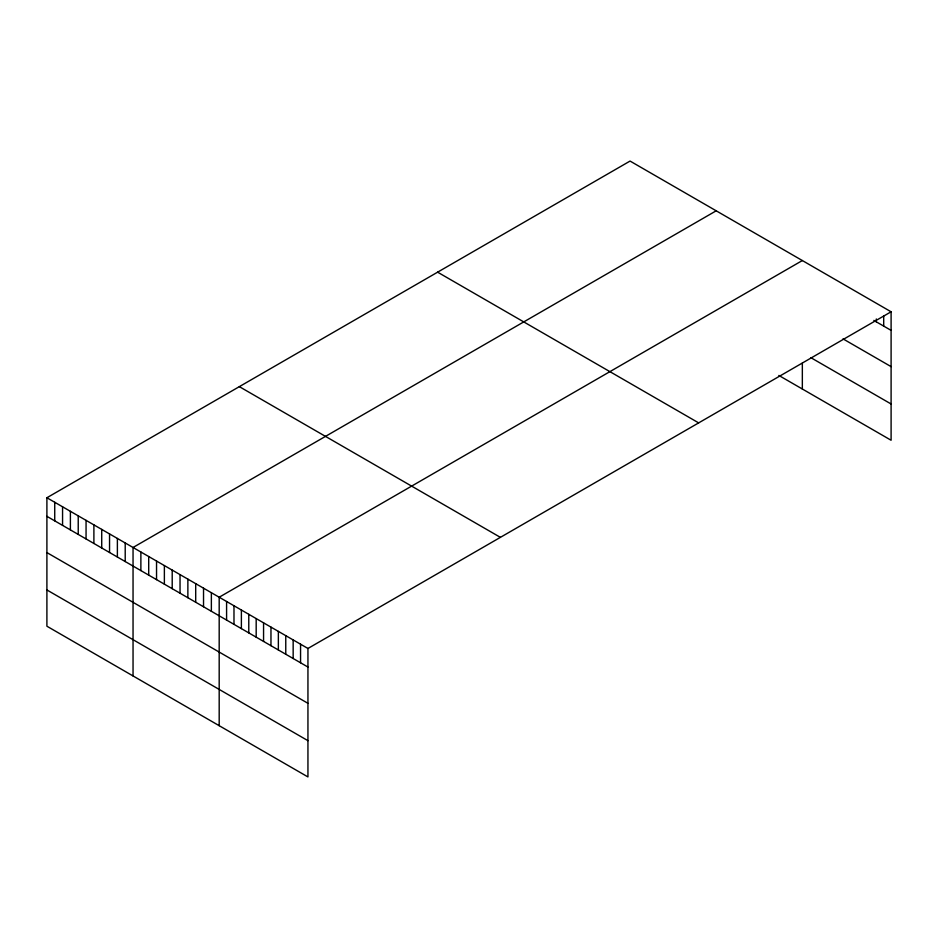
<?xml version="1.0" encoding="UTF-8"?>
<svg xmlns="http://www.w3.org/2000/svg" width="938" height="938" viewBox="0 0 938 938"><rect width="100%" height="100%" fill="white"/><g stroke="black" fill="none" stroke-linecap="round" stroke-linejoin="round"><path stroke-width="1.41" d="M46.9 497.75L307.945 648.463L307.945 776.934L46.9 626.209L46.9 497.75L630.055 161.066L891.1 311.791L891.1 440.25L778.845 375.446M716.198 210.804L133.044 547.487L133.044 675.946M802.342 260.541L219.187 597.225L219.187 725.684M307.945 648.463L891.1 311.791M873.841 320.409L891.1 330.364M843.028 338.876L891.1 366.629M810.971 357.73L891.1 403.985M437.612 272.172L698.658 422.886M239.342 386.644L500.388 537.357M46.9 516.334L307.945 667.047M46.9 552.588L307.945 703.312M46.9 589.955L307.945 740.668M883.702 316.094L883.702 326.096M876.303 318.967L876.303 321.828M802.342 363.112L802.342 389.012M300.559 644.195L300.559 662.779M293.16 639.927L293.16 658.511M285.762 635.659L285.762 654.232M278.363 631.38L278.363 649.964M270.965 627.112L270.965 645.696M263.566 622.844L263.566 641.428M256.18 618.576L256.18 637.16M248.781 614.308L248.781 632.88M241.383 610.028L241.383 628.612M233.984 605.76L233.984 624.345M226.586 601.493L226.586 620.077M211.367 592.699L211.367 611.283M203.534 588.173L203.534 606.757M195.702 583.659L195.702 602.243M187.87 579.133L187.87 597.717M180.037 574.619L180.037 593.191M172.205 570.093L172.205 588.677M164.373 565.567L164.373 584.151M156.54 561.053L156.54 579.637M148.708 556.527L148.708 575.111M140.876 552.001L140.876 570.585M125.211 542.961L125.211 561.545M117.379 538.447L117.379 557.02M109.547 533.921L109.547 552.505M101.726 529.395L101.726 547.98M93.894 524.881L93.894 543.465M86.062 520.356L86.062 538.94M78.229 515.83L78.229 534.414M70.397 511.316L70.397 529.9M62.565 506.79L62.565 525.374M54.732 502.276L54.732 520.848"/></g></svg>
